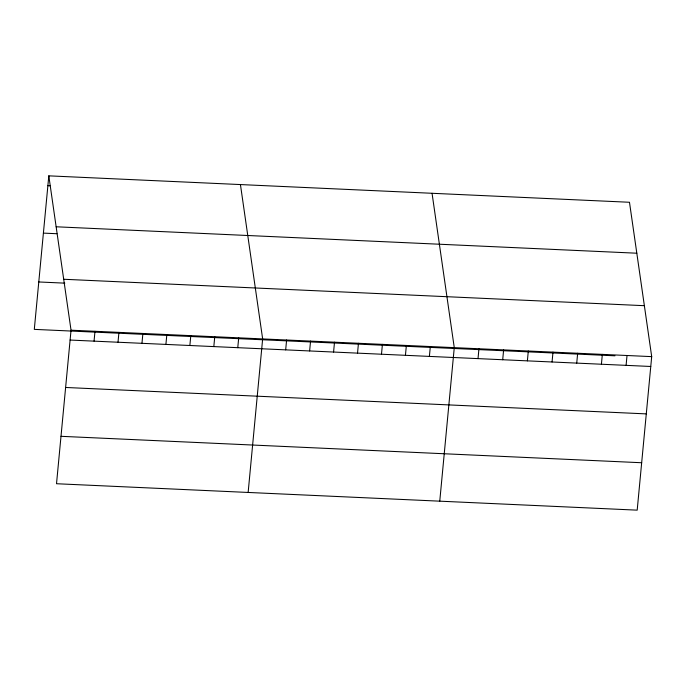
<?xml version="1.0" encoding="UTF-8"?>
<svg xmlns="http://www.w3.org/2000/svg" width="686" height="686" viewBox="0 0 686 686"><rect width="100%" height="100%" fill="white"/><g stroke="black" fill="none" stroke-linecap="round" stroke-linejoin="round"><path stroke-width="1.03" d="M48.809 175.848L71.035 330.198L56.518 483.733L637.191 510.152L651.7 356.626L629.482 202.267L48.809 175.848L34.3 329.374L614.965 355.802M94.051 341.139L94.985 331.295M118.009 342.237L118.935 332.384M141.959 343.326L142.894 333.473M165.909 344.415L166.844 334.562M189.868 345.504L190.794 335.651M213.818 346.593L214.752 336.74M237.768 347.682L238.702 337.829M248.143 492.445L262.652 338.918L240.434 184.568M285.676 349.86L286.602 340.016M309.626 350.949L310.561 341.105M333.576 352.047L334.511 342.194M357.535 353.136L358.461 343.283M381.485 354.225L382.419 344.372M405.435 355.314L406.369 345.461M429.393 356.403L430.319 346.55M439.76 501.166L454.269 347.639L432.051 193.289M478.022 358.615L478.948 348.762M502.701 359.738L503.627 349.886M527.38 360.862L528.306 351.009M552.058 361.985L552.985 352.132M576.737 363.108L577.663 353.256M601.416 364.232L602.342 354.379M626.086 365.355L627.021 355.502M47.883 185.7L49.967 185.795M56.149 226.783L636.814 253.211M43.398 233.111L56.938 233.729M63.704 279.262L644.368 305.69M38.785 281.963L64.818 283.147M71.035 330.198L651.7 356.626M70.101 340.05L650.765 366.478M65.624 387.47L646.289 413.89M61.003 436.313L641.667 462.741"/></g></svg>
